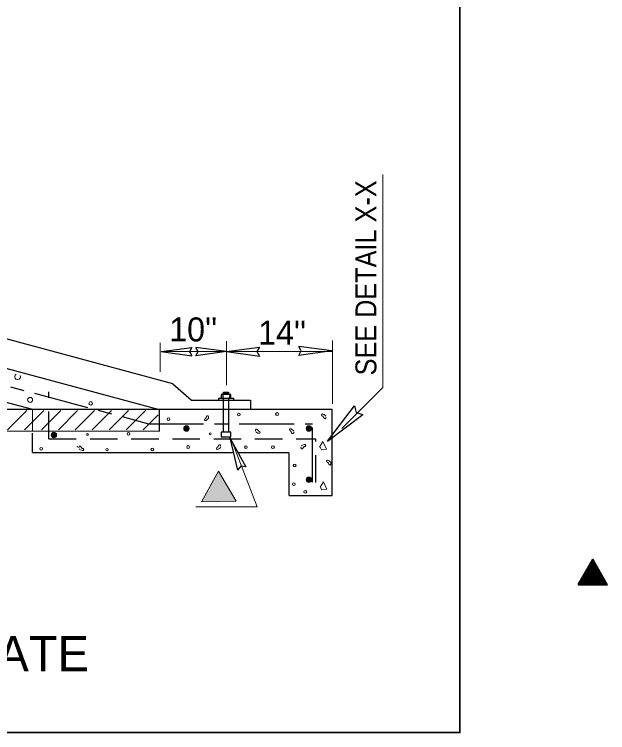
# Model space of a CAD drawing. Extents: x -48 to 160, y -9 to 186.
# Drawn here: x 109.08 to 121.39, y 30.44 to 45.34 of the extents above; entities that cross this region are included whole.
import ezdxf

# ---------------------------------------------------------------- set-up
doc = ezdxf.new("R2010")
doc.units = 0
doc.header["$LTSCALE"] = 0.19
doc.linetypes.add('LONG_DASH_SHORT_DASH', pattern=[9.9, 6, -1.2, 1.5, -1.2])
doc.linetypes.add('MEDIUM_DASHED', pattern=[4.5, 3, -1.5])
doc.layers.add('1', color=7, linetype='Continuous', lineweight=13)

msp = doc.modelspace()

# ---------------------------------------------------------------- hatches: boundary and pattern name
at = {"layer": '1'}
for points in [[(112.7089, 36.7525, 1), (112.5959, 36.7525, 1)], [(115.2495, 36.7525, 1), (115.1365, 36.7525, 1)], [(109.9606, 36.6165, 1), (109.8476, 36.6165, 1)], [(112.9641, 35.2334), (113.3156, 35.865), (113.6867, 35.2447)], [(115.2496, 35.6891, 1), (115.1365, 35.6891, 1)]]:
    msp.add_hatch(color=256, dxfattribs=at).paths.add_polyline_path(points)

# ---------------------------------------------------------------- linework, layer by layer
at = {"layer": '1', "lineweight": 25}
for p, q in [((112.0973, 37.1408), (93.2215, 42.1992)), ((112.3699, 37.6785), (99.7553, 41.0937)), ((109.4399, 37.1504), (99.3227, 39.8616)), ((113.4817, 38.3467), (114.1675, 38.4412)), ((115.6692, 38.3618), (114.9828, 38.4562)), ((112.1279, 38.347), (112.763, 38.4343)), ((112.1279, 38.347), (112.763, 38.2597)), ((113.4814, 38.3475), (112.8462, 38.4348)), ((113.4814, 38.3475), (112.8462, 38.2602)), ((113.4817, 38.3467), (114.1675, 38.2527)), ((115.6692, 38.3618), (114.9828, 38.2675)), ((112.3699, 37.6785), (112.7564, 37.3402)), ((113.4049, 37.4598), (113.4049, 37.3834)), ((113.4252, 37.4912), (113.5257, 37.4992)), ((113.4252, 37.4761), (113.5257, 37.4842)), ((113.4252, 37.461), (113.5257, 37.4692)), ((113.546, 37.4598), (113.546, 37.3834)), ((112.7564, 37.3402), (113.981, 37.3402)), ((113.4252, 36.6798), (113.4252, 37.3846)), ((113.981, 37.3402), (113.981, 37.1504)), ((88.0594, 37.1504), (112.101, 37.1504)), ((112.0616, 37.1504), (115.6776, 37.1504)), ((112.0973, 36.7029), (112.0973, 37.1408)), ((115.5788, 36.4874), (116.1367, 37.2231)), ((115.6776, 35.3603), (115.6776, 37.1504)), ((115.5788, 36.4874), (116.3145, 37.0452)), ((109.457, 36.2554), (109.457, 36.6535)), ((113.5537, 36.5609), (113.887, 35.9544)), ((113.5537, 36.5609), (113.7112, 35.887)), ((109.457, 36.2554), (113.6056, 36.2554)), ((113.7394, 36.2554), (114.7826, 36.2554)), ((114.7826, 35.3603), (114.7826, 36.2363)), ((114.7826, 35.3603), (115.6776, 35.3603)), ((121.0469, 33.9763), (121.1197, 33.9763)), ((121.0554, 33.9913), (121.1112, 33.9913)), ((121.0641, 34.0061), (121.1028, 34.0061)), ((121.0727, 34.021), (121.0944, 34.021)), ((121.0813, 34.036), (121.0859, 34.036)), ((120.9616, 33.8275), (121.2043, 33.8275)), ((120.9698, 33.8423), (121.1958, 33.8423)), ((120.9786, 33.8572), (121.1874, 33.8572)), ((120.9871, 33.8722), (121.1787, 33.8722)), ((120.9957, 33.8872), (121.1706, 33.8872)), ((121.0042, 33.902), (121.1619, 33.902)), ((121.0127, 33.9168), (121.1534, 33.9168)), ((121.0213, 33.9318), (121.1452, 33.9318)), ((121.0297, 33.9468), (121.1367, 33.9468)), ((121.0382, 33.9613), (121.1282, 33.9613)), ((120.8761, 33.6786), (121.2888, 33.6786)), ((120.8846, 33.6936), (121.2802, 33.6936)), ((120.8929, 33.7086), (121.2721, 33.7086)), ((120.9016, 33.7232), (121.2636, 33.7232)), ((120.9102, 33.7382), (121.2549, 33.7382)), ((120.9188, 33.7532), (121.2464, 33.7532)), ((120.9273, 33.7681), (121.2381, 33.7681)), ((120.9357, 33.7828), (121.2297, 33.7828)), ((120.9443, 33.7978), (121.2212, 33.7978)), ((120.9529, 33.8125), (121.2127, 33.8125)), ((120.7904, 33.5298), (121.3734, 33.5298)), ((120.7989, 33.5447), (121.3649, 33.5447)), ((120.8076, 33.5597), (121.3566, 33.5597)), ((120.8162, 33.5746), (121.3479, 33.5746)), ((120.8247, 33.5896), (121.3396, 33.5896)), ((120.8331, 33.6043), (121.3311, 33.6043)), ((120.8416, 33.6191), (121.3227, 33.6191)), ((120.8503, 33.634), (121.3142, 33.634)), ((120.8588, 33.649), (121.3057, 33.649)), ((120.8673, 33.6638), (121.2973, 33.6638)), ((120.7819, 33.515), (121.3817, 33.515))]:
    msp.add_line(p, q, dxfattribs=at)
at = {"layer": '1'}
for p, q in [((116.7283, 37.6023), (116.7283, 42.024)), ((112.1096, 37.9247), (112.1096, 38.5307)), ((113.4815, 37.6545), (113.4815, 38.5622)), ((115.6829, 37.2614), (115.6829, 38.578)), ((112.1841, 38.3472), (113.4815, 38.3472)), ((113.4774, 38.3472), (115.6829, 38.3472)), ((115.8764, 36.7505), (116.7283, 37.6023)), ((108.9418, 36.7231), (109.3418, 37.123)), ((109.2933, 36.7231), (109.6935, 37.123)), ((109.6448, 36.7231), (110.0449, 37.123)), ((109.9967, 36.7231), (110.3967, 37.123)), ((110.3482, 36.7231), (110.7481, 37.123)), ((110.6998, 36.7231), (111.0998, 37.123)), ((111.0513, 36.7231), (111.4514, 37.123)), ((111.4031, 36.7231), (111.8031, 37.123)), ((111.7546, 36.7231), (112.0659, 37.0344)), ((88.0594, 36.6959), (112.101, 36.6959))]:
    msp.add_line(p, q, dxfattribs=at)
at = {"layer": '1', "linetype": 'LONG_DASH_SHORT_DASH', "lineweight": 25}
for p, q in [((93.1471, 41.8568), (111.8668, 36.8522)), ((111.8668, 36.8522), (115.2649, 36.8522)), ((115.2649, 35.6359), (115.2649, 36.8522))]:
    msp.add_line(p, q, dxfattribs=at)
at = {"layer": '1', "linetype": 'MEDIUM_DASHED', "lineweight": 25}
for p, q in [((109.7992, 36.5359), (109.7992, 37.5152)), ((109.7992, 36.5359), (115.3353, 36.5359)), ((115.3353, 35.6307), (115.3353, 36.5359))]:
    msp.add_line(p, q, dxfattribs=at)
at = {"layer": '1', "linetype": 'MEDIUM_DASHED'}
msp.add_line((109.457, 36.7007), (109.457, 37.1314), dxfattribs=at)
at = {"layer": '1', "lineweight": 35}
msp.add_lwpolyline([(118.325, 60.744), (118.325, 30.4443), (85.0885, 30.4443)], dxfattribs=at)
at = {"layer": '1', "lineweight": 25}
for points in [[(114.1675, 38.4412), (114.1144, 38.3462), (114.1675, 38.2527)], [(114.9828, 38.2675), (115.0362, 38.3624), (114.9828, 38.4562)], [(112.763, 38.4343), (112.714, 38.3459), (112.763, 38.2597)], [(112.8462, 38.2602), (112.8953, 38.3484), (112.8462, 38.4348)], [(113.4252, 37.461), (113.4252, 37.5052), (113.5257, 37.5052), (113.5257, 37.461)], [(113.3244, 37.3442), (113.3244, 37.3846), (113.6265, 37.3846), (113.6265, 37.3442)], [(113.5257, 37.3846), (113.5257, 36.6798), (113.3747, 36.6798), (113.3747, 36.5793), (113.5759, 36.5793), (113.5759, 36.6798), (113.5257, 36.6798)], [(116.1367, 37.2231), (116.1763, 37.0832), (116.3145, 37.0452)], [(113.887, 35.9544), (113.7796, 35.9699), (113.7112, 35.887)]]:
    msp.add_lwpolyline(points, dxfattribs=at)
for points in [[(113.4754, 37.3846), (113.5759, 37.3846), (113.5759, 37.461), (113.3747, 37.461), (113.3747, 37.3846)], [(121.0822, 34.0457), (120.7748, 33.5098), (121.3893, 33.5098)], [(120.7812, 33.5137), (121.0836, 34.0403), (121.3817, 33.515)], [(121.0822, 33.9742), (120.8322, 33.5456), (121.3323, 33.5456)], [(121.0822, 33.9028), (120.8963, 33.5813), (121.2678, 33.5813)], [(121.0822, 33.8315), (120.9608, 33.6172), (121.2037, 33.6172)], [(121.0822, 33.76), (121.0179, 33.6528), (121.1463, 33.6528)], [(121.0822, 33.7242), (121.0536, 33.6743), (121.1107, 33.6671)]]:
    msp.add_lwpolyline(points, close=True, dxfattribs=at)
at = {"layer": '1'}
for points in [[(113.1136, 36.9617), (113.0934, 36.9451), (113.0771, 36.9296), (113.0589, 36.9215), (113.0401, 36.9173), (113.0247, 36.9337), (113.0318, 36.9552), (113.0497, 36.9633), (113.0615, 36.9817), (113.0696, 36.9994), (113.0822, 37.0142), (113.101, 37.0184), (113.113, 37.0012), (113.1133, 36.9816)], [(113.1137, 36.9808), (113.1132, 36.9621), (113.1128, 36.9613)], [(115.5459, 37.0096), (115.5259, 37.0259), (115.5096, 37.0414), (115.4914, 37.0495), (115.4726, 37.0538), (115.4568, 37.0374), (115.4641, 37.0159), (115.4822, 37.0078), (115.4939, 36.9895), (115.5019, 36.9716), (115.5146, 36.9569), (115.5335, 36.9528), (115.5452, 36.97), (115.5457, 36.9897)], [(114.0924, 36.6801), (114.1156, 36.6685), (114.135, 36.657), (114.1545, 36.6529), (114.1739, 36.6529), (114.1854, 36.6725), (114.1739, 36.6917), (114.1545, 36.6957), (114.139, 36.7111), (114.1272, 36.7268), (114.1118, 36.7384), (114.0924, 36.7384), (114.0846, 36.7189), (114.0883, 36.6996)], [(114.8782, 36.7023), (114.8583, 36.7188), (114.8418, 36.7342), (114.8238, 36.7424), (114.8048, 36.7465), (114.7894, 36.7302), (114.7966, 36.7087), (114.8146, 36.7007), (114.8263, 36.6822), (114.8344, 36.6645), (114.847, 36.6498), (114.8657, 36.6456), (114.8777, 36.6627), (114.8782, 36.6825)], [(110.3877, 36.3829), (110.3923, 36.3646), (110.3931, 36.3642)], [(110.4314, 36.3249), (110.4547, 36.3132), (110.4739, 36.3016), (110.4935, 36.2976), (110.5127, 36.2976), (110.5243, 36.3171), (110.5127, 36.3363), (110.4935, 36.3405), (110.4778, 36.3558), (110.4662, 36.3713), (110.4507, 36.383), (110.4314, 36.383), (110.4235, 36.3637), (110.4275, 36.3443)], [(113.6001, 36.4754), (114.118, 35.1251), (112.8462, 35.1251)], [(113.3632, 36.3618), (113.343, 36.3453), (113.3265, 36.3298), (113.3086, 36.3217), (113.2897, 36.3175), (113.2741, 36.3339), (113.2812, 36.3554), (113.2993, 36.3635), (113.311, 36.3819), (113.3191, 36.3996), (113.3317, 36.4144), (113.3506, 36.4185), (113.3623, 36.4014), (113.3628, 36.3816)], [(115.036, 36.3919), (115.0593, 36.4035), (115.0787, 36.4152), (115.0982, 36.4191), (115.1174, 36.4191), (115.1291, 36.3997), (115.1174, 36.3803), (115.0982, 36.3763), (115.0826, 36.3609), (115.0707, 36.3453), (115.0555, 36.3336), (115.036, 36.3336), (115.0283, 36.3532), (115.032, 36.3724)], [(115.4153, 36.3653), (115.4851, 36.4799), (115.5553, 36.3248), (115.4552, 36.3106), (115.4237, 36.3632)], [(115.649, 36.0514), (115.6289, 36.068), (115.6124, 36.0834), (115.5943, 36.0916), (115.5757, 36.0957), (115.5601, 36.0795), (115.5671, 36.058), (115.585, 36.0499), (115.597, 36.0313), (115.605, 36.0137), (115.6175, 35.9989), (115.6365, 35.9947), (115.6482, 36.0119), (115.6488, 36.0317)], [(115.6492, 36.0323), (115.6485, 36.0512), (115.6482, 36.0518)], [(115.4236, 35.534), (115.4934, 35.6487), (115.5637, 35.4937), (115.4637, 35.4793), (115.4322, 35.5317)]]:
    msp.add_lwpolyline(points, dxfattribs=at)
msp.add_lwpolyline([(112.9641, 35.2334), (113.3156, 35.865), (113.6867, 35.2447)], close=True, dxfattribs=at)
for centre, radius in [((109.4108, 37.346), 0.0513), ((110.6668, 37.2735), 0.0373), ((112.2815, 36.9474), 0.0297), ((113.7413, 37.045), 0.0287), ((114.5322, 37.0516), 0.0297), ((112.6524, 36.7525), 0.0565), ((115.193, 36.7525), 0.0565), ((109.9041, 36.6165), 0.0565), ((111.4519, 36.6415), 0.0297), ((113.1443, 36.6416), 0.0186), ((110.6035, 36.6301), 0.0186), ((109.6401, 36.33), 0.0257), ((112.6897, 36.3674), 0.0297), ((113.886, 36.365), 0.0257), ((114.4475, 36.3663), 0.0287), ((111.0066, 36.3141), 0.0257), ((111.9461, 36.3153), 0.0287), ((114.8983, 35.9852), 0.0287), ((114.8818, 35.5996), 0.0287), ((115.1931, 35.6891), 0.0565), ((115.1184, 35.4399), 0.0287)]:
    msp.add_circle(centre, radius, dxfattribs=at)
msp.add_arc((109.1525, 37.8268), 0.0595, 122.17944, 27.75758, dxfattribs=at)

# ---------------------------------------------------------------- texts
at = {"layer": '1', "width": 0.9}
msp.add_text('SEE DETAIL X-X', height=0.4351, rotation=90, dxfattribs=at).set_placement((116.5938, 37.8542))
at = {"layer": '1'}
for s, height, p in [("10''", 0.4973, (112.2979, 38.5592)), ("14''", 0.4972, (114.1421, 38.4918)), ('CROSS DRAIN WITH PIPE GRATE', 0.731, (94.9363, 31.7176))]:
    msp.add_text(s, height=height, dxfattribs=at).set_placement(p)

doc.saveas('drawing.dxf')
